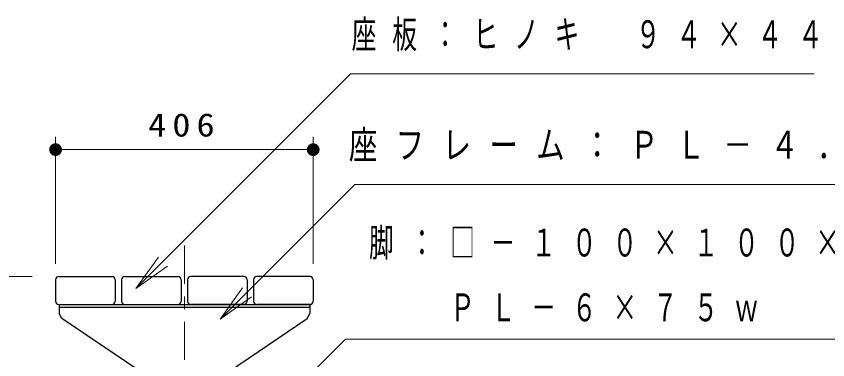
# Model space of a CAD drawing. Units: millimetres on the paper, with parts at other scales. Extents: x -365 to 2, y -26 to 257.
# Drawn here: x -194.8 to -130.8, y 104.5 to 131.6 of the extents above; entities that cross this region are included whole.
import ezdxf

# ---------------------------------------------------------------- set-up
doc = ezdxf.new("R2010")
doc.units = ezdxf.units.MM
doc.linetypes.add('USER2', pattern=[6, 3, -1, 1, -1])
doc.layers.add('CLASS1', color=7, linetype='Continuous', lineweight=25)
doc.styles.add('ＭＳ ゴシック', font='')
doc.styles.get('ＭＳ ゴシック').set_extended_font_data('MS Gothic')

# ---------------------------------------------------------------- blocks, each defined once
blk = doc.blocks.new('filled_dot')
at = {"color": 0, "linetype": 'Continuous', "lineweight": -2, "const_width": 1.25}
blk.add_lwpolyline([(-0.625, 0, 1), (0.625, 0, 1)], format="xyb", close=True, dxfattribs=at)

msp = doc.modelspace()

# ---------------------------------------------------------------- linework, layer by layer
at = {"layer": 'CLASS1', "lineweight": 13}
for p, q in [((-191.651, 112.099), (-191.651, 122.099)), ((-171.351, 112.099), (-171.351, 122.099)), ((-191.651, 121.099), (-171.351, 121.099)), ((-185.32, 110.153), (-183.552, 112.628)), ((-185.32, 110.153), (-183.199, 112.274)), ((-182.845, 111.921), (-185.32, 110.153)), ((-193.501, 111.099), (-216.408, 111.099)), ((-178.687, 107.741), (-176.919, 110.216)), ((-178.687, 107.741), (-176.566, 109.862)), ((-176.212, 109.509), (-178.687, 107.741))]:
    msp.add_line(p, q, dxfattribs=at)
at = {"layer": 'CLASS1', "linetype": 'USER2', "lineweight": 13}
msp.add_line((-181.501, 113.537), (-181.501, 64.724), dxfattribs=at)
at = {"layer": 'CLASS1'}
for p, q in [((-191.651, 110.849), (-191.651, 109.149)), ((-191.401, 111.099), (-187.201, 111.099)), ((-186.951, 110.849), (-186.951, 109.149)), ((-186.451, 110.849), (-186.451, 109.149)), ((-186.201, 111.099), (-182.001, 111.099)), ((-181.751, 110.849), (-181.751, 109.149)), ((-181.251, 110.849), (-181.251, 109.149)), ((-176.801, 111.099), (-181.001, 111.099)), ((-176.551, 110.849), (-176.551, 109.149)), ((-176.051, 110.849), (-176.051, 109.149)), ((-171.601, 111.099), (-175.801, 111.099)), ((-171.351, 110.849), (-171.351, 109.149)), ((-191.401, 108.899), (-187.201, 108.899)), ((-191.376, 108.899), (-171.501, 108.899)), ((-191.376, 108.899), (-191.376, 108.174)), ((-186.201, 108.899), (-182.001, 108.899)), ((-176.801, 108.899), (-181.001, 108.899)), ((-171.601, 108.899), (-175.801, 108.899)), ((-171.626, 108.899), (-171.626, 108.174)), ((-191.376, 108.674), (-171.626, 108.674)), ((-191.169, 107.784), (-191.376, 108.174)), ((-171.834, 107.784), (-171.626, 108.174)), ((-185.011, 103.63), (-191.169, 107.784)), ((-179.001, 102.949), (-171.834, 107.784))]:
    msp.add_line(p, q, dxfattribs=at)
at = {"layer": 'CLASS1', "lineweight": 13}
for points in [[(-185.32, 110.153), (-168.403, 127.069), (-131.879, 127.069)], [(-178.687, 107.741), (-168.08, 118.347), (-117.034, 118.347)], [(-179.001, 95.964), (-168.81, 106.156), (-121.507, 106.156)]]:
    msp.add_lwpolyline(points, dxfattribs=at)
at = {"layer": 'CLASS1'}
for centre, start, end in [((-191.401, 110.849), 90, 180), ((-187.201, 110.849), 0, 90), ((-186.201, 110.849), 90, 180), ((-182.001, 110.849), 0, 90), ((-181.001, 110.849), 90, 180), ((-176.801, 110.849), 360, 90), ((-175.801, 110.849), 90, 180), ((-171.601, 110.849), 360, 90), ((-191.401, 109.149), 179.99999, 270), ((-187.201, 109.149), 270, 0), ((-186.201, 109.149), 179.99999, 270), ((-182.001, 109.149), 270, 0), ((-181.001, 109.149), 180, 270), ((-176.801, 109.149), 270, 0.00001), ((-175.801, 109.149), 180, 270), ((-171.601, 109.149), 270, 0.00001)]:
    msp.add_arc(centre, 0.25, start, end, dxfattribs=at)

# ---------------------------------------------------------------- block references
at = {"layer": 'CLASS1', "lineweight": 13, "xscale": 0.4, "yscale": 0.4}
msp.add_blockref('filled_dot', (-191.651, 121.099), dxfattribs=at)
at = {"layer": 'CLASS1', "lineweight": 13, "xscale": 0.4, "yscale": 0.4, "rotation": 180}
msp.add_blockref('filled_dot', (-171.351, 121.099), dxfattribs=at)

# ---------------------------------------------------------------- texts
at = {"layer": 'CLASS1', "style": 'ＭＳ ゴシック'}
for s, insert, char_height, attachment_point in [('\\T1.64;\\W0.65;座板：ヒノキ\u3000９４×４４', (-168.32, 130.069), 2.199, 4), ('\\T1.33;\\W1.15;406', (-181.501, 122.099), 1.833, 8), ('\\T1.64;\\W0.75;座フレーム：ＰＬ－４．５／ＰＬ－６', (-168.544, 121.347), 2.199, 4), ('\\T1.64;\\W0.65;脚：□－１００×１００×３．２', (-166.954, 113.656), 2.199, 4), ('\\T1.64;\\W0.65;\u3000\u3000ＰＬ－６×７５ｗ\u3000\u3000\u3000\u3000\u3000', (-166.954, 108.656), 2.199, 4)]:
    msp.add_mtext(s, dxfattribs=dict(at, insert=insert, char_height=char_height, attachment_point=attachment_point))

doc.saveas('drawing.dxf')
